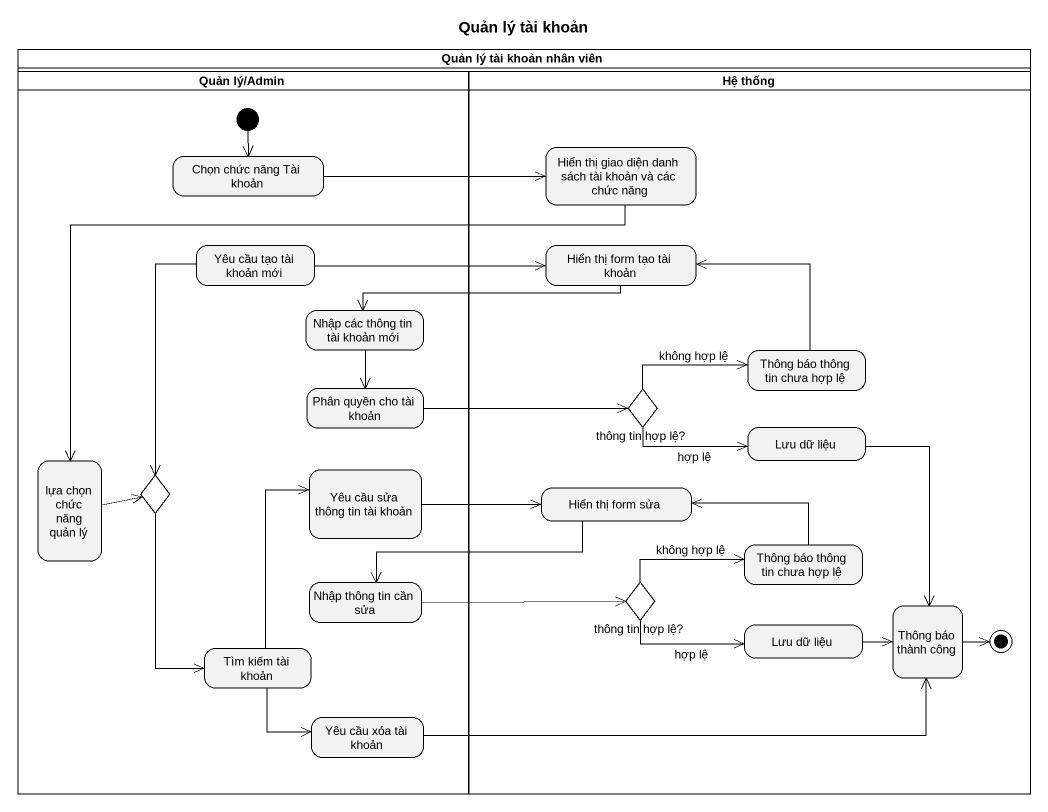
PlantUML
@startuml
title Quản lý tài khoản
hide empty description
state "Quản lý tài khoản nhân viên" as Quản_lý_tài_khoản_nhân_viên <<partition>> {
  state "Quản lý/Admin" as Quản_lý_Admin <<partition>> {
    state "Chọn chức năng Tài khoản" as Chọn_chức_năng_Tài_khoản
    state "Yêu cầu tạo tài khoản mới" as Yêu_cầu_tạo_tài_khoản_mới
    state "Nhập các thông tin tài khoản mới" as Nhập_các_thông_tin_tài
    state "Phân quyền cho tài khoản" as Phân_quyền_cho_tài_khoản
    state "lựa chọn chức năng quản lý" as lựa_chọn_chức_năng_quản_lý
    state choice1 <<choice>>
    state "Yêu cầu sửa thông tin tài khoản" as Yêu_cầu_sửa_thông_tin_tài
    state "Nhập thông tin cần sửa" as Nhập_thông_tin_cần_sửa
    state "Tìm kiếm tài khoản" as Tìm_kiếm_tài_khoản
    state "Yêu cầu xóa tài khoản" as Yêu_cầu_xóa_tài_khoản
    [*] --> Chọn_chức_năng_Tài_khoản
  }
  state "Hệ thống" as Hệ_thống <<partition>> {
    state "Hiển thị giao diện danh sách tài khoản và các chức năng" as Hiển_thị_giao_diện_danh
    state "Hiển thị form tạo tài khoản" as Hiển_thị_form_tạo_tài_khoản
    state "Thông báo thông tin chưa hợp lệ" as Thông_báo_thông_tin_chưa
    state "thông tin hợp lệ?" as thông_tin_hợp_lệ <<choice>>
    state "Lưu dữ liệu" as Lưu_dữ_liệu
    state "Hiển thị form sửa" as Hiển_thị_form_sửa
    state "Thông báo thông tin chưa hợp lệ" as Thông_báo_thông_tin_chưa_2
    state "thông tin hợp lệ?" as thông_tin_hợp_lệ_2 <<choice>>
    state "Lưu dữ liệu" as Lưu_dữ_liệu_2
    state "Thông báo thành công" as Thông_báo_thành_công
    Thông_báo_thành_công -right-> [*]
  }
}
Hiển_thị_giao_diện_danh --> lựa_chọn_chức_năng_quản_lý
Chọn_chức_năng_Tài_khoản -right-> Hiển_thị_giao_diện_danh
Yêu_cầu_tạo_tài_khoản_mới -right-> Hiển_thị_form_tạo_tài_khoản
Yêu_cầu_tạo_tài_khoản_mới --> choice1
Hiển_thị_form_tạo_tài_khoản -left-> Nhập_các_thông_tin_tài
Nhập_các_thông_tin_tài --> Phân_quyền_cho_tài_khoản
Thông_báo_thông_tin_chưa -left-> Hiển_thị_form_tạo_tài_khoản
Phân_quyền_cho_tài_khoản -right-> thông_tin_hợp_lệ
thông_tin_hợp_lệ -right-> Thông_báo_thông_tin_chưa : không hợp lệ
thông_tin_hợp_lệ -right-> Lưu_dữ_liệu : hợp lệ
Lưu_dữ_liệu --> Thông_báo_thành_công
lựa_chọn_chức_năng_quản_lý -right-> choice1
choice1 --> Tìm_kiếm_tài_khoản
Yêu_cầu_sửa_thông_tin_tài -right-> Hiển_thị_form_sửa
Hiển_thị_form_sửa -left-> Nhập_thông_tin_cần_sửa
Thông_báo_thông_tin_chưa_2 -left-> Hiển_thị_form_sửa
Nhập_thông_tin_cần_sửa -right-> thông_tin_hợp_lệ_2
thông_tin_hợp_lệ_2 -right-> Thông_báo_thông_tin_chưa_2 : không hợp lệ
thông_tin_hợp_lệ_2 -right-> Lưu_dữ_liệu_2 : hợp lệ
Tìm_kiếm_tài_khoản -up-> Yêu_cầu_sửa_thông_tin_tài
Tìm_kiếm_tài_khoản --> Yêu_cầu_xóa_tài_khoản
Lưu_dữ_liệu_2 -right-> Thông_báo_thành_công
Yêu_cầu_xóa_tài_khoản -right-> Thông_báo_thành_công
@enduml
